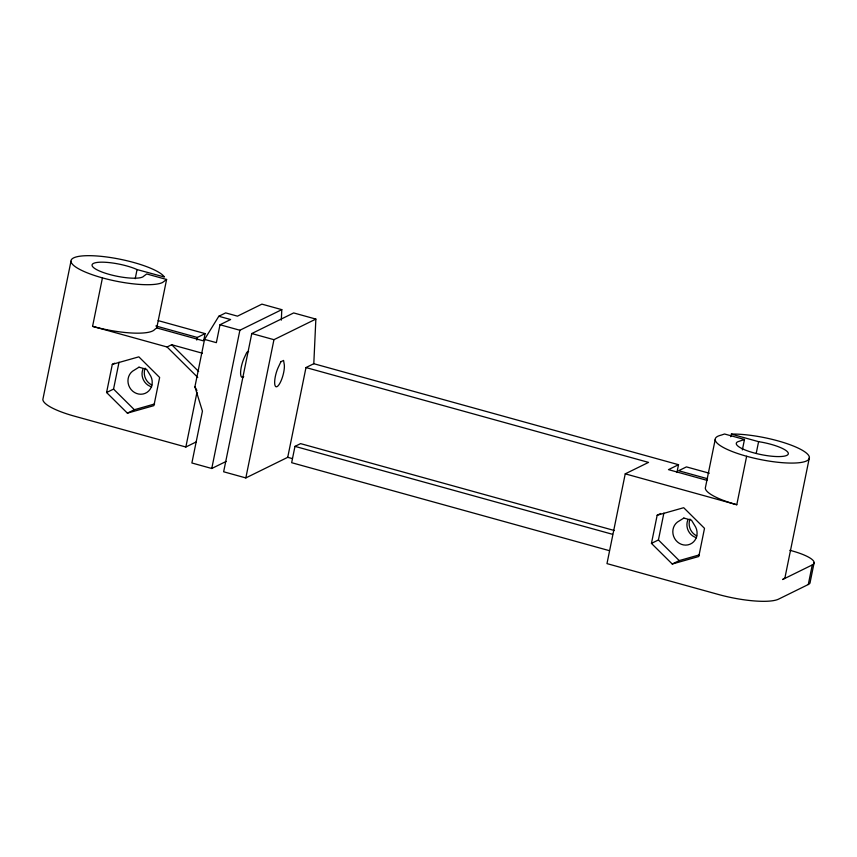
<?xml version="1.0" encoding="UTF-8"?>
<svg xmlns="http://www.w3.org/2000/svg" width="857" height="857" viewBox="0 0 857 857"><rect width="100%" height="100%" fill="white"/><g stroke="black" fill="none" stroke-linecap="round" stroke-linejoin="round"><path stroke-width="1.29" d="M281.31 320.143L281.792 309.645L261.91 304.139L237.464 316.158L225.67 312.891L218.814 316.265L204.555 339.393L194.914 386.796L202.434 411.135L191.882 462.984L211.765 468.49L226.13 461.43M287.727 457.317L305.992 367.546L313.801 363.711L315.858 319.083L293.672 312.934L251.776 333.544L223.645 471.779L245.83 477.927L287.727 457.317L292.483 458.634M70.97 261.256L42.85 399.501A48.024 11.13 11.5 0 0 74.313 416.127L185.851 447.011L196.339 441.858M197.774 377.434L167.072 346.989L92.577 326.356L102.444 277.882M112.31 364.364L138.845 356.844L159.648 377.476L153.917 405.629L127.382 413.149L106.579 392.517L112.31 364.364L114.634 363.218M135.213 278.696L137.066 269.569L134.613 268.52A26.535 6.149 11.5 0 0 95.406 262.756A26.535 6.149 11.5 0 0 109.439 274.444A26.535 6.149 11.5 0 0 143.772 276.147L146.718 273.961L166.601 279.468L156.735 327.931L154.71 329.442A48.024 11.13 11.5 0 1 92.577 326.356M106.579 392.517L113.553 389.089L119.027 362.211M196.778 340.058L197.303 337.454L205.123 333.609L203.795 340.111M185.851 447.011L196.981 392.302M218.814 316.265L230.608 319.532L220.003 324.749L216.36 342.661L204.555 339.393M211.765 468.49L239.885 330.245L281.792 309.645M245.83 477.927L273.951 339.683L315.858 319.083M614.298 530.504L300.561 443.626L294.979 446.368L291.659 462.694L609.263 550.633M305.992 367.546L648.535 462.394L625.235 473.846L606.981 563.617L718.52 594.501A48.024 11.13 11.5 0 0 778.606 599.118L808.29 584.517A33.734 7.82 11.5 0 0 810.165 582.149L814.15 562.567M657.169 515.239L683.704 507.708L704.508 528.341L698.787 556.493L672.252 564.024L651.449 543.392L657.169 515.239L660.661 513.514M651.449 543.392L658.422 539.964L663.886 513.086M676.934 472.507L678.53 464.698L313.801 363.711M715.177 439.641L705.311 488.104A48.024 11.13 11.5 0 0 736.784 504.73L746.64 456.267M730.678 436.706L731.632 434.06A48.024 11.13 11.5 0 1 807.283 453.846A48.024 11.13 11.5 0 1 757.309 458.891A48.024 11.13 11.5 0 1 721.24 435.11L724.54 434.006L744.487 439.48L742.355 449.914M756.206 453.407L758.595 441.666L731.203 434.081M809.404 457.499L785.269 576.15A48.024 11.13 11.5 0 1 782.591 579.525L812.275 564.934A33.734 7.82 11.5 0 0 789.854 550.301M808.29 584.517L812.275 564.934M166.601 279.468L162.53 282.499A48.024 11.13 11.5 0 1 88.185 273.212A48.024 11.13 11.5 0 1 94.109 255.815A48.024 11.13 11.5 0 1 164.405 277.004L137.066 269.569M167.072 346.989L171.679 344.718L202.338 353.213M205.23 339.651L203.002 340.743L156.735 327.931M248.616 351.434L246.816 352.323L244.674 356.919A12.844 3.589 -74.5 0 0 240.613 372.002A12.844 3.589 -74.5 0 0 243.731 376.662M127.382 413.149L134.356 409.721L154.581 403.99M678.53 464.698L668.481 469.636L706.982 480.338M672.252 564.024L679.226 560.596L699.441 554.854M744.487 439.48L737.738 441.773A26.535 6.149 11.5 0 0 756.549 453.578A26.535 6.149 11.5 0 0 788.183 454.199A26.535 6.149 11.5 0 0 762.023 442.244L758.595 441.666M220.003 324.749L239.885 330.245M251.776 333.544L273.951 339.683M158.159 320.614L205.123 333.609M709.296 473.214L686.446 466.894L678.637 470.729L707.528 478.731M155.856 325.971L197.303 337.454M625.235 473.846L736.784 504.73M294.979 446.368L612.584 534.318M658.422 539.964L679.226 560.596M171.679 344.718L198.653 371.477M113.553 389.089L134.356 409.721M194.914 386.796L196.917 390.46M696.752 535.893A12.844 11.966 63.8 0 1 690.003 519.042M696.548 537.746A12.844 11.966 63.8 0 1 687.775 520.145M151.689 386.882A12.844 11.966 63.8 0 1 142.905 369.271M151.893 385.029A12.844 11.966 63.8 0 1 145.144 368.178M280.882 361.75L278.739 366.346A12.844 3.589 -74.5 0 0 274.765 384.3A12.844 3.589 -74.5 0 0 280.85 381.311A12.844 3.589 -74.5 0 0 284.117 363.7L283.571 360.433L280.882 361.75M138.984 367.192L134.356 370.074A12.844 11.966 63.8 0 0 129.739 387.578A12.844 11.966 63.8 0 0 147.029 392.356A12.844 11.966 63.8 0 0 149.632 374.305L146.622 369.313L138.984 367.192M683.843 518.067L679.226 520.949A12.844 11.966 63.8 0 0 674.598 538.442A12.844 11.966 63.8 0 0 691.888 543.231A12.844 11.966 63.8 0 0 694.502 525.17L691.481 520.178L683.843 518.067"/></g></svg>
